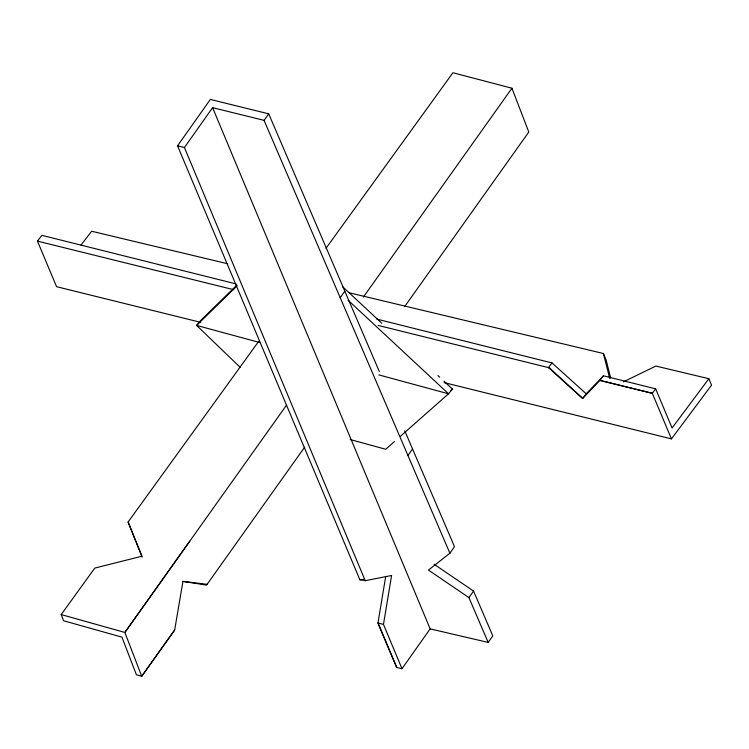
<?xml version="1.0" encoding="UTF-8"?>
<svg xmlns="http://www.w3.org/2000/svg" width="749" height="749" viewBox="0 0 749 749"><rect width="100%" height="100%" fill="white"/><g stroke="black" fill="none" stroke-linecap="round" stroke-linejoin="round"><path stroke-width="1.12" d="M385.707 576.421L377.964 623.046L396.717 667.49L401.988 668.717L430.151 628.879L212.604 107.669L184.432 147.506L365.24 580.7L391.596 575.475L383.479 624.376L401.988 668.717M258.761 341.282L128.098 522.006L141.917 556.217L94.805 568.06L61.184 614.573L63.553 620.743L121.928 637.137L136.412 674.783L141.711 676.272L174.676 629.937L182.934 581.402L207.061 584.323M363.405 579.314L359.997 580.082L177.55 145.812L210.338 99.439L268.704 113.829L379.303 371.495M434.046 564.212L473.546 591.064L492.786 635.873L488.161 642.408L468.93 597.599L428.465 570.092L449.887 553.221L264.079 120.364L268.704 113.829M340.205 297.709L344.821 291.174M407.933 455.495L412.559 448.969M449.887 553.221L454.503 546.695L404.769 430.825M468.93 597.599L473.546 591.064M189.694 541.227L124.858 632.456L141.711 676.272L174.77 629.956M286.427 405.284L124.858 632.456L61.184 614.573M363.405 297.053L511.932 88.223L452.92 72.728L325.984 248.303M304.618 447.219L206.565 585.091L182.934 581.402M404.61 306.641L528.794 132.03L511.932 88.223M586.205 393.796L552.013 362.928L548.474 367.581L582.666 398.449L586.205 393.796L603.441 375.792L655.656 388.853L652.323 393.319L671.441 438.886L711.55 385.136L708.854 378.713L655.881 366.055L623.458 381.831M708.854 378.713L672.087 427.997L655.656 388.853M378.133 325.422L549.298 367.815L582.666 398.449L599.912 380.445L603.441 375.792M200.685 322.351L56.568 286.68L37.45 241.112L41.907 235.336L236.047 283.899M81.023 245.045L91.659 231.244L227.659 263.742M443.951 381.157L452.462 389.087L448.529 393.815L400.556 436.171M231.095 290.743L200.545 320.684L196.622 325.412L240.167 367.328M232.742 289.123L236.871 285.079M237.077 285.762L196.622 325.412L259.622 342.518M450.72 390.632L452.471 389.087M394.451 441.564L385.726 449.26L350.167 439.541M430.151 628.879L488.161 642.408M349.109 292.756L603.422 353.519L606.119 359.941L610.669 378.03M359.735 579.37L365.24 580.7M383.479 624.376L377.964 623.046L396.717 667.49M212.604 107.669L264.079 120.364M177.55 145.812L184.432 147.506M599.912 380.445L652.323 393.319L599.968 380.361M37.45 241.112L233.772 289.713M444.138 382.608L671.441 438.886M376.831 319.111L552.013 362.928M378.807 374.884L448.548 393.824L348.107 300.237M342.677 286.773L381.821 323.259M437.987 375.605L439.691 377.187M142.132 557.05L128.098 522.006M603.422 353.519L609.677 378.395"/></g></svg>
